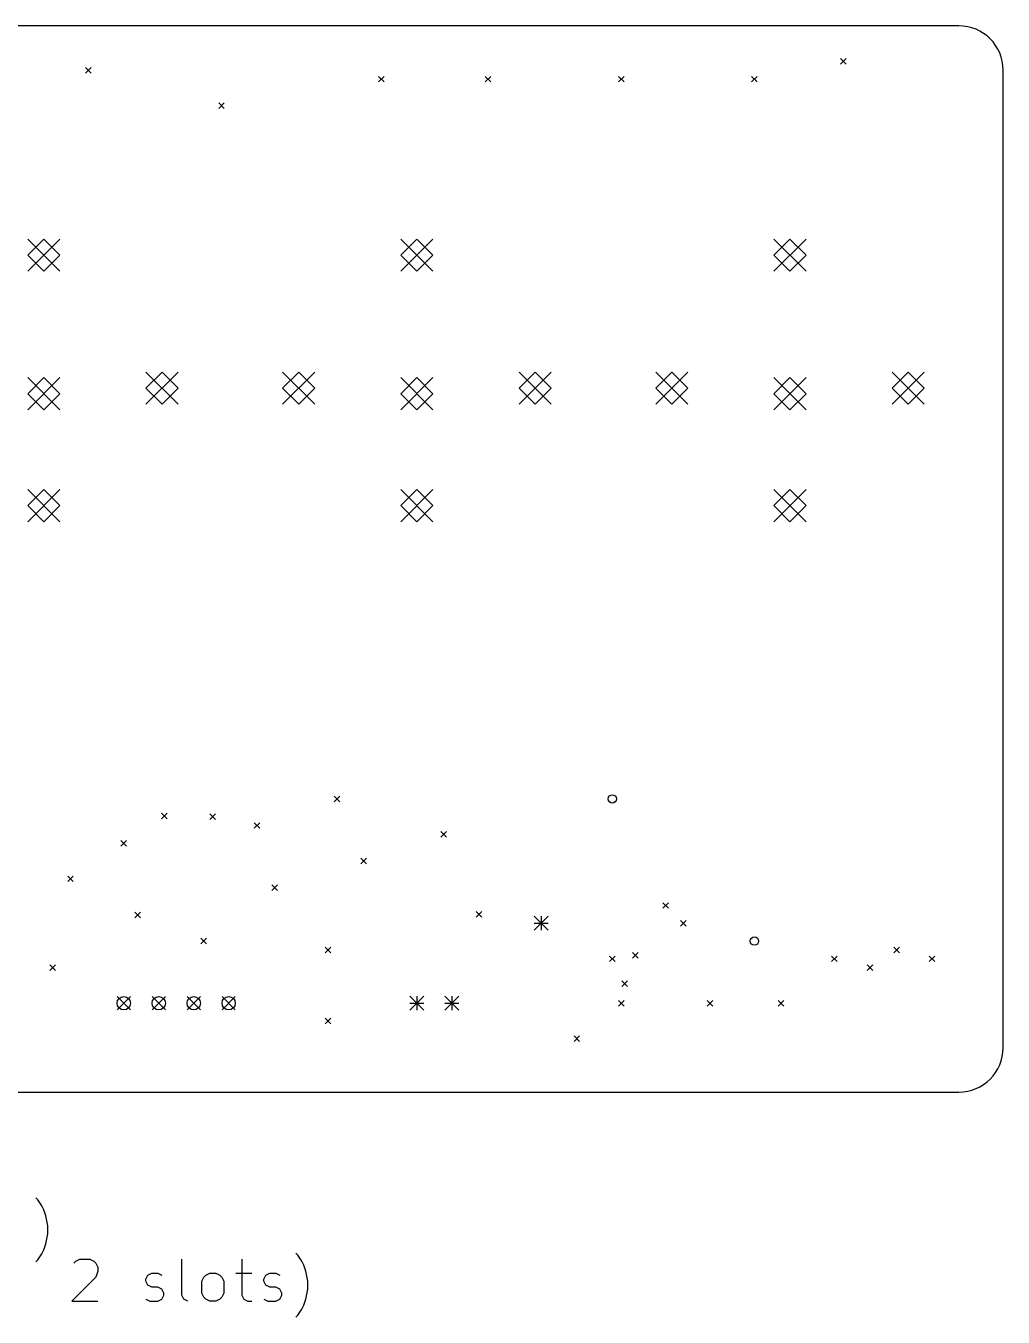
# Model space of a CAD drawing. Extents: x -3 to 140, y -124 to 0.
# Drawn here: x 69.8 to 139.7, y -92.3 to 0 of the extents above; entities that cross this region are included whole.
import ezdxf

# ---------------------------------------------------------------- set-up
doc = ezdxf.new("R2010")
doc.units = 0
doc.header["$MEASUREMENT"] = 0
doc.layers.add('BLACK', color=7, linetype='CONTINUOUS')

msp = doc.modelspace()

# ---------------------------------------------------------------- linework, layer by layer
at = {"layer": 'BLACK', "linetype": 'CONTINUOUS'}
for p, q in [((136.525, 0), (3.175, 0)), ((128.07, -2.34), (128.47, -2.74)), ((128.47, -2.34), (128.07, -2.74)), ((74.095, -2.975), (74.495, -3.375)), ((74.495, -2.975), (74.095, -3.375)), ((95.05, -3.61), (95.45, -4.01)), ((95.45, -3.61), (95.05, -4.01)), ((102.67, -3.61), (103.07, -4.01)), ((103.07, -3.61), (102.67, -4.01)), ((112.195, -3.61), (112.595, -4.01)), ((112.595, -3.61), (112.195, -4.01)), ((121.72, -3.61), (122.12, -4.01)), ((122.12, -3.61), (121.72, -4.01)), ((139.7, -73.025), (139.7, -3.175)), ((83.62, -5.515), (84.02, -5.915)), ((84.02, -5.515), (83.62, -5.915)), ((69.97, -15.24), (72.27, -17.54)), ((72.27, -15.24), (69.97, -17.54)), ((71.12, -15.24), (69.97, -16.39)), ((72.27, -16.39), (71.12, -15.24)), ((96.64, -15.24), (98.94, -17.54)), ((98.94, -15.24), (96.64, -17.54)), ((97.79, -15.24), (96.64, -16.39)), ((98.94, -16.39), (97.79, -15.24)), ((123.31, -15.24), (125.61, -17.54)), ((125.61, -15.24), (123.31, -17.54)), ((124.46, -15.24), (123.31, -16.39)), ((125.61, -16.39), (124.46, -15.24)), ((69.97, -16.39), (71.12, -17.54)), ((71.12, -17.54), (72.27, -16.39)), ((96.64, -16.39), (97.79, -17.54)), ((97.79, -17.54), (98.94, -16.39)), ((123.31, -16.39), (124.46, -17.54)), ((124.46, -17.54), (125.61, -16.39)), ((78.42, -24.74), (80.72, -27.04)), ((80.72, -24.74), (78.42, -27.04)), ((79.57, -24.74), (78.42, -25.89)), ((80.72, -25.89), (79.57, -24.74)), ((88.19, -24.74), (90.49, -27.04)), ((90.49, -24.74), (88.19, -27.04)), ((89.34, -24.74), (88.19, -25.89)), ((90.49, -25.89), (89.34, -24.74)), ((105.09, -24.74), (107.39, -27.04)), ((107.39, -24.74), (105.09, -27.04)), ((106.24, -24.74), (105.09, -25.89)), ((107.39, -25.89), (106.24, -24.74)), ((114.86, -24.74), (117.16, -27.04)), ((117.16, -24.74), (114.86, -27.04)), ((116.01, -24.74), (114.86, -25.89)), ((117.16, -25.89), (116.01, -24.74)), ((131.76, -24.74), (134.06, -27.04)), ((134.06, -24.74), (131.76, -27.04)), ((132.91, -24.74), (131.76, -25.89)), ((134.06, -25.89), (132.91, -24.74)), ((69.97, -25.14), (72.27, -27.44)), ((72.27, -25.14), (69.97, -27.44)), ((71.12, -25.14), (69.97, -26.29)), ((72.27, -26.29), (71.12, -25.14)), ((96.64, -25.14), (98.94, -27.44)), ((98.94, -25.14), (96.64, -27.44)), ((97.79, -25.14), (96.64, -26.29)), ((98.94, -26.29), (97.79, -25.14)), ((123.31, -25.14), (125.61, -27.44)), ((125.61, -25.14), (123.31, -27.44)), ((124.46, -25.14), (123.31, -26.29)), ((125.61, -26.29), (124.46, -25.14)), ((69.97, -26.29), (71.12, -27.44)), ((71.12, -27.44), (72.27, -26.29)), ((78.42, -25.89), (79.57, -27.04)), ((79.57, -27.04), (80.72, -25.89)), ((88.19, -25.89), (89.34, -27.04)), ((89.34, -27.04), (90.49, -25.89)), ((96.64, -26.29), (97.79, -27.44)), ((97.79, -27.44), (98.94, -26.29)), ((105.09, -25.89), (106.24, -27.04)), ((106.24, -27.04), (107.39, -25.89)), ((114.86, -25.89), (116.01, -27.04)), ((116.01, -27.04), (117.16, -25.89)), ((123.31, -26.29), (124.46, -27.44)), ((124.46, -27.44), (125.61, -26.29)), ((131.76, -25.89), (132.91, -27.04)), ((132.91, -27.04), (134.06, -25.89)), ((69.97, -33.14), (72.27, -35.44)), ((72.27, -33.14), (69.97, -35.44)), ((71.12, -33.14), (69.97, -34.29)), ((72.27, -34.29), (71.12, -33.14)), ((96.64, -33.14), (98.94, -35.44)), ((98.94, -33.14), (96.64, -35.44)), ((97.79, -33.14), (96.64, -34.29)), ((98.94, -34.29), (97.79, -33.14)), ((123.31, -33.14), (125.61, -35.44)), ((125.61, -33.14), (123.31, -35.44)), ((124.46, -33.14), (123.31, -34.29)), ((125.61, -34.29), (124.46, -33.14)), ((69.97, -34.29), (71.12, -35.44)), ((71.12, -35.44), (72.27, -34.29)), ((96.64, -34.29), (97.79, -35.44)), ((97.79, -35.44), (98.94, -34.29)), ((123.31, -34.29), (124.46, -35.44)), ((124.46, -35.44), (125.61, -34.29)), ((91.875, -55.045), (92.275, -55.445)), ((92.275, -55.045), (91.875, -55.445)), ((79.5346, -56.2604), (79.9346, -56.6604)), ((79.9346, -56.2604), (79.5346, -56.6604)), ((82.985, -56.315), (83.385, -56.715)), ((83.385, -56.315), (82.985, -56.715)), ((86.16, -56.95), (86.56, -57.35)), ((86.56, -56.95), (86.16, -57.35)), ((99.495, -57.585), (99.895, -57.985)), ((99.895, -57.585), (99.495, -57.985)), ((76.635, -58.22), (77.035, -58.62)), ((77.035, -58.22), (76.635, -58.62)), ((93.78, -59.49), (94.18, -59.89)), ((94.18, -59.49), (93.78, -59.89)), ((72.825, -60.76), (73.225, -61.16)), ((73.225, -60.76), (72.825, -61.16)), ((87.43, -61.395), (87.83, -61.795)), ((87.83, -61.395), (87.43, -61.795)), ((115.37, -62.665), (115.77, -63.065)), ((115.77, -62.665), (115.37, -63.065)), ((77.6231, -63.3412), (78.0231, -63.7412)), ((78.0231, -63.3412), (77.6231, -63.7412)), ((102.035, -63.3), (102.435, -63.7)), ((102.435, -63.3), (102.035, -63.7)), ((106.18, -63.635), (107.18, -64.635)), ((107.18, -63.635), (106.18, -64.635)), ((106.68, -63.635), (106.68, -64.635)), ((106.18, -64.135), (107.18, -64.135)), ((116.64, -63.935), (117.04, -64.335)), ((117.04, -63.935), (116.64, -64.335)), ((82.35, -65.205), (82.75, -65.605)), ((82.75, -65.205), (82.35, -65.605)), ((91.24, -65.84), (91.64, -66.24)), ((91.64, -65.84), (91.24, -66.24)), ((113.211, -66.221), (113.611, -66.621)), ((113.611, -66.221), (113.211, -66.621)), ((131.88, -65.84), (132.28, -66.24)), ((132.28, -65.84), (131.88, -66.24)), ((71.555, -67.11), (71.955, -67.51)), ((71.955, -67.11), (71.555, -67.51)), ((111.56, -66.475), (111.96, -66.875)), ((111.96, -66.475), (111.56, -66.875)), ((127.435, -66.475), (127.835, -66.875)), ((127.835, -66.475), (127.435, -66.875)), ((129.975, -67.11), (130.375, -67.51)), ((130.375, -67.11), (129.975, -67.51)), ((134.42, -66.475), (134.82, -66.875)), ((134.82, -66.475), (134.42, -66.875)), ((112.449, -68.253), (112.849, -68.653)), ((112.849, -68.253), (112.449, -68.653)), ((76.36, -69.375), (77.31, -70.325)), ((77.31, -69.375), (76.36, -70.325)), ((78.86, -69.375), (79.81, -70.325)), ((79.81, -69.375), (78.86, -70.325)), ((81.36, -69.375), (82.31, -70.325)), ((82.31, -69.375), (81.36, -70.325)), ((83.86, -69.375), (84.81, -70.325)), ((84.81, -69.375), (83.86, -70.325)), ((97.29, -69.35), (98.29, -70.35)), ((98.29, -69.35), (97.29, -70.35)), ((97.29, -69.85), (98.29, -69.85)), ((97.79, -69.35), (97.79, -70.35)), ((99.79, -69.35), (100.79, -70.35)), ((100.79, -69.35), (99.79, -70.35)), ((99.79, -69.85), (100.79, -69.85)), ((100.29, -69.35), (100.29, -70.35)), ((112.195, -69.65), (112.595, -70.05)), ((112.595, -69.65), (112.195, -70.05)), ((118.545, -69.65), (118.945, -70.05)), ((118.945, -69.65), (118.545, -70.05)), ((123.625, -69.65), (124.025, -70.05)), ((124.025, -69.65), (123.625, -70.05)), ((91.24, -70.92), (91.64, -71.32)), ((91.64, -70.92), (91.24, -71.32)), ((109.02, -72.19), (109.42, -72.59)), ((109.42, -72.19), (109.02, -72.59)), ((3.175, -76.2), (136.525, -76.2)), ((70.6964, -83.8964), (70.5536, -83.7536)), ((70.9821, -84.325), (70.6964, -83.8964)), ((71.125, -84.6107), (70.9821, -84.325)), ((71.2679, -85.0393), (71.125, -84.6107)), ((71.4107, -85.7536), (71.2679, -85.0393)), ((71.4107, -86.325), (71.4107, -85.7536)), ((71.2679, -87.0393), (71.4107, -86.325)), ((70.9821, -87.7536), (71.125, -87.4679)), ((71.125, -87.4679), (71.2679, -87.0393)), ((70.5536, -88.325), (70.6964, -88.1821)), ((70.6964, -88.1821), (70.9821, -87.7536)), ((73.2679, -88.4279), (73.4107, -88.285)), ((73.4107, -88.285), (73.6964, -88.1421)), ((73.6964, -88.1421), (74.4107, -88.1421)), ((74.4107, -88.1421), (74.6964, -88.285)), ((74.6964, -88.285), (74.8393, -88.4279)), ((74.8393, -88.4279), (74.9821, -88.7136)), ((80.9821, -90.7136), (80.9821, -88.1421)), ((85.2679, -88.1421), (85.2679, -90.7136)), ((89.2679, -87.8564), (89.125, -87.7136)), ((89.5536, -88.285), (89.2679, -87.8564)), ((89.6964, -88.5707), (89.5536, -88.285)), ((89.8393, -88.9993), (89.6964, -88.5707)), ((74.8393, -89.4279), (73.125, -91.1421)), ((74.9821, -88.9993), (74.8393, -89.4279)), ((74.9821, -88.7136), (74.9821, -88.9993)), ((78.4107, -89.5707), (78.5536, -89.285)), ((78.5536, -89.285), (78.8393, -89.1421)), ((78.8393, -89.1421), (79.2679, -89.1421)), ((79.2679, -89.1421), (79.5536, -89.285)), ((82.4107, -89.7136), (82.5536, -89.4279)), ((82.5536, -89.4279), (82.6964, -89.285)), ((82.6964, -89.285), (82.9821, -89.1421)), ((82.9821, -89.1421), (83.4107, -89.1421)), ((83.4107, -89.1421), (83.6964, -89.285)), ((83.6964, -89.285), (83.8393, -89.4279)), ((83.8393, -89.4279), (83.9821, -89.7136)), ((84.8393, -89.1421), (85.9821, -89.1421)), ((86.8393, -89.5707), (86.9821, -89.285)), ((86.9821, -89.285), (87.2679, -89.1421)), ((87.2679, -89.1421), (87.6964, -89.1421)), ((87.6964, -89.1421), (87.9821, -89.285)), ((89.9821, -89.7136), (89.8393, -88.9993)), ((78.4107, -89.7136), (78.4107, -89.5707)), ((78.5536, -89.9993), (78.4107, -89.7136)), ((78.8393, -90.1421), (78.5536, -89.9993)), ((79.2679, -90.1421), (78.8393, -90.1421)), ((79.5536, -90.285), (79.2679, -90.1421)), ((79.6964, -90.5707), (79.5536, -90.285)), ((82.4107, -90.5707), (82.4107, -89.7136)), ((83.9821, -89.7136), (83.9821, -90.5707)), ((86.8393, -89.7136), (86.8393, -89.5707)), ((86.9821, -89.9993), (86.8393, -89.7136)), ((87.2679, -90.1421), (86.9821, -89.9993)), ((87.6964, -90.1421), (87.2679, -90.1421)), ((87.9821, -90.285), (87.6964, -90.1421)), ((88.125, -90.5707), (87.9821, -90.285)), ((89.8393, -90.9993), (89.9821, -90.285)), ((89.9821, -90.285), (89.9821, -89.7136)), ((73.125, -91.1421), (74.9821, -91.1421)), ((78.4107, -90.9993), (78.6964, -91.1421)), ((78.6964, -91.1421), (79.2679, -91.1421)), ((79.2679, -91.1421), (79.5536, -90.9993)), ((79.5536, -90.9993), (79.6964, -90.7136)), ((79.6964, -90.7136), (79.6964, -90.5707)), ((81.125, -90.9993), (80.9821, -90.7136)), ((81.4107, -91.1421), (81.125, -90.9993)), ((82.5536, -90.8564), (82.4107, -90.5707)), ((82.6964, -90.9993), (82.5536, -90.8564)), ((82.9821, -91.1421), (82.6964, -90.9993)), ((83.4107, -91.1421), (82.9821, -91.1421)), ((83.6964, -90.9993), (83.4107, -91.1421)), ((83.8393, -90.8564), (83.6964, -90.9993)), ((83.9821, -90.5707), (83.8393, -90.8564)), ((85.2679, -90.7136), (85.4107, -90.9993)), ((85.4107, -90.9993), (85.6964, -91.1421)), ((85.6964, -91.1421), (85.9821, -91.1421)), ((86.8393, -90.9993), (87.125, -91.1421)), ((87.125, -91.1421), (87.6964, -91.1421)), ((87.6964, -91.1421), (87.9821, -90.9993)), ((87.9821, -90.9993), (88.125, -90.7136)), ((88.125, -90.7136), (88.125, -90.5707)), ((89.6964, -91.4279), (89.8393, -90.9993)), ((89.125, -92.285), (89.2679, -92.1421)), ((89.2679, -92.1421), (89.5536, -91.7136)), ((89.5536, -91.7136), (89.6964, -91.4279))]:
    msp.add_line(p, q, dxfattribs=at)
at = {"layer": 'BLACK'}
for centre, radius in [((111.76, -55.245), 0.3), ((121.92, -65.405), 0.3), ((76.835, -69.85), 0.475), ((79.335, -69.85), 0.475), ((81.835, -69.85), 0.475), ((84.335, -69.85), 0.475)]:
    msp.add_circle(centre, radius, dxfattribs=at)
for centre, start, end in [((136.525, -3.175), 0, 90), ((136.525, -73.025), -90, 0)]:
    msp.add_arc(centre, 3.175, start, end, dxfattribs=at)

doc.saveas('drawing.dxf')
